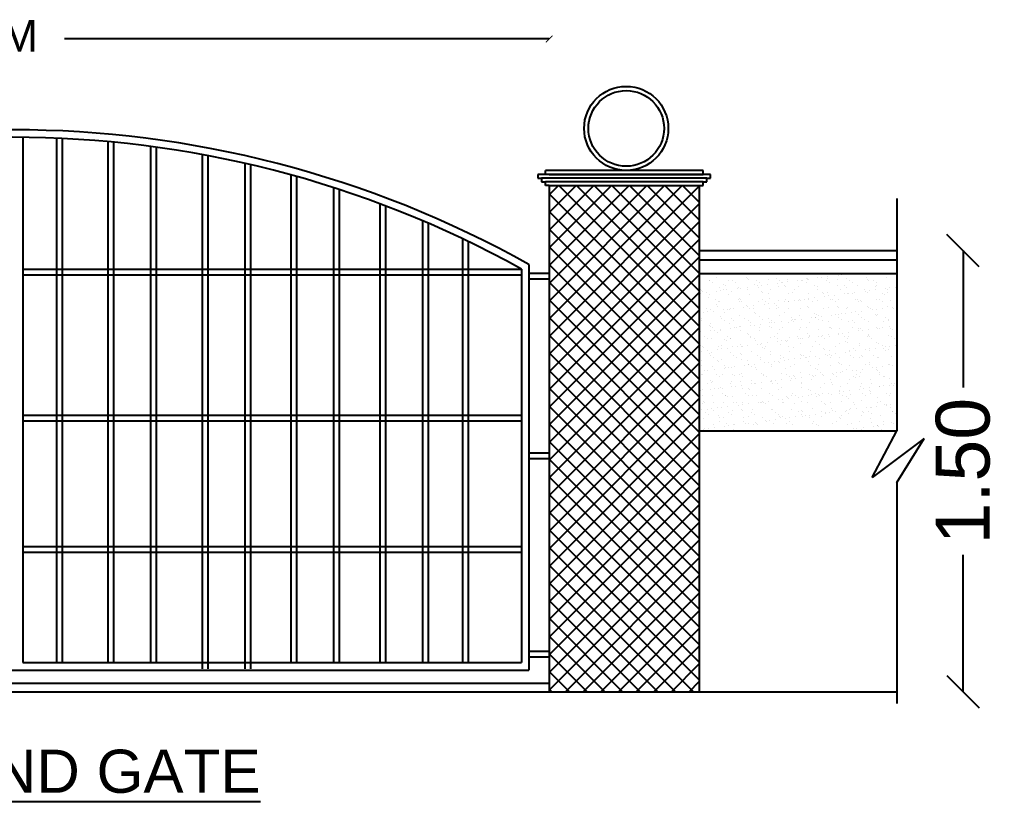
# Model space of a CAD drawing. Header units: metres. Extents: x 729 to 1050, y -308 to -82.
# Drawn here: x 790.2 to 795.65, y -102.95 to -98.6 of the extents above; entities that cross this region are included whole.
import ezdxf

# ---------------------------------------------------------------- set-up
doc = ezdxf.new("R2010")
doc.units = ezdxf.units.M
doc.header["$MEASUREMENT"] = 0
doc.styles.add('ld', font='arial.ttf')
doc.styles.get("Standard").update_dxf_attribs({"font": 'arial.ttf'})
doc.dimstyles.get("Standard").update_dxf_attribs({"dimtxt": 0.3, "dimasz": 0.18, "dimexe": 0.18, "dimexo": 0.0625, "dimgap": 0.09, "dimtad": 0, "dimtoh": 1, "dimzin": 0, "dimdsep": 46, "dimtxsty": 'Standard', "dimblk": 'OBLIQUE', "dimcen": 0.09, "dimse1": 1, "dimse2": 1, "dimclrd": 1, "dimclrt": 3, "dimadec": 0, "dimazin": 0, "dimtfac": 1, "dimtofl": 0, "dimtmove": 0, "dimatfit": 3, "dimfxl": 0, "dimtolj": 1, "dimtzin": 0, "dimarcsym": 0})

# ---------------------------------------------------------------- blocks, each defined once
blk = doc.blocks.new('_Oblique')
at = {"color": 0, "linetype": 'ByBlock', "lineweight": -2}
blk.add_line((-0.5, -0.5), (0.5, 0.5), dxfattribs=at)
blk = doc.blocks.new('*D272')
at = {"color": 1, "lineweight": -2}
for p, q in [((795.4503, -99.8857), (795.4503, -100.648)), ((795.4503, -102.3404), (795.4503, -101.578))]:
    blk.add_line(p, q, dxfattribs=at)
at = {"layer": 'Defpoints', "color": 0}
for p in [(795.0817, -99.8857), (795.4503, -99.8857), (795.0817, -102.3404)]:
    blk.add_point(p, dxfattribs=at)
at = {"color": 1, "lineweight": -2, "xscale": 0.18, "yscale": 0.18, "zscale": 0.18}
for p, rotation in [((795.4503, -99.8857), 90), ((795.4503, -102.3404), 270)]:
    blk.add_blockref('_Oblique', p, dxfattribs=dict(at, rotation=rotation))
at = {"color": 3, "insert": (795.4503, -101.113), "char_height": 0.3, "attachment_point": 5, "rotation": 90}
blk.add_mtext('\\A1;1.50', dxfattribs=at)

msp = doc.modelspace()

# ---------------------------------------------------------------- linework, layer by layer
at = {"lineweight": 25, "ltscale": 60}
msp.add_line((793.1481, -98.7081), (790.4515, -98.7081), dxfattribs=at)
at = {"lineweight": 25, "ltscale": 72}
for p, q in [((790.2195, -99.2556), (790.2195, -102.1782)), ((790.4071, -99.2607), (790.4071, -102.1782)), ((790.4385, -99.2621), (790.4385, -102.1782)), ((790.6931, -99.2797), (790.6931, -102.1782)), ((790.7244, -99.2827), (790.7244, -102.1782)), ((790.9303, -99.3062), (790.9303, -102.1782)), ((790.9616, -99.3105), (790.9616, -102.1782)), ((791.2174, -99.3516), (791.2174, -102.2128)), ((791.2488, -99.3575), (791.2488, -102.2128)), ((791.4546, -99.4003), (791.4546, -102.2128)), ((791.4859, -99.4075), (791.4859, -102.2128)), ((791.7119, -99.4649), (791.7119, -102.1782)), ((791.7432, -99.4736), (791.7432, -102.1782)), ((793.0854, -99.4616), (793.0854, -99.4824)), ((794.0461, -99.4616), (793.0854, -99.4616)), ((794.0043, -99.4407), (793.1272, -99.4407)), ((793.1272, -99.4616), (793.1272, -99.4407)), ((793.1481, -99.4616), (793.1272, -99.4616)), ((793.1481, -99.4616), (793.9834, -99.4616)), ((793.9834, -99.4616), (794.0043, -99.4616)), ((794.0043, -99.4616), (794.0043, -99.4407)), ((794.0461, -99.4824), (794.0461, -99.4616)), ((793.0854, -99.4824), (793.1063, -99.4824)), ((793.1272, -99.4824), (793.1063, -99.4824)), ((793.1063, -99.4824), (793.1063, -99.5033)), ((793.1063, -99.5033), (793.1272, -99.5033)), ((794.0252, -99.4824), (793.1272, -99.4824)), ((794.0043, -99.5033), (793.1272, -99.5033)), ((793.1272, -99.5242), (793.1272, -99.5033)), ((793.1481, -99.5242), (793.1272, -99.5242)), ((793.1481, -99.5242), (793.1481, -102.3404)), ((793.1481, -99.5242), (793.9834, -99.5242)), ((793.1481, -99.5759), (793.1998, -99.5242)), ((793.1481, -99.6744), (793.2983, -99.5242)), ((793.1481, -99.7728), (793.3967, -99.5242)), ((793.1481, -99.8713), (793.4951, -99.5242)), ((793.1481, -99.9697), (793.5936, -99.5242)), ((793.1481, -100.0681), (793.692, -99.5242)), ((793.1481, -100.1666), (793.7905, -99.5242)), ((793.1481, -100.265), (793.8889, -99.5242)), ((793.1481, -100.3635), (793.9834, -99.5282)), ((793.9834, -100.3063), (793.2013, -99.5242)), ((793.9834, -100.2078), (793.2998, -99.5242)), ((793.9834, -100.1094), (793.3982, -99.5242)), ((793.9834, -100.011), (793.4967, -99.5242)), ((793.9834, -99.9125), (793.5951, -99.5242)), ((793.9834, -99.8141), (793.6935, -99.5242)), ((793.9834, -99.7156), (793.792, -99.5242)), ((793.9834, -99.6172), (793.8904, -99.5242)), ((793.9834, -99.5242), (793.9834, -102.3404)), ((793.9834, -99.5242), (794.0043, -99.5242)), ((794.0043, -99.5242), (794.0043, -99.5033)), ((794.0043, -99.5033), (794.0252, -99.5033)), ((794.0252, -99.5033), (794.0252, -99.4824)), ((794.0252, -99.4824), (794.0461, -99.4824)), ((791.949, -99.5356), (791.949, -102.1782)), ((791.9803, -99.5458), (791.9803, -102.1782)), ((793.9834, -100.4047), (793.1481, -99.5694)), ((792.2059, -99.6249), (792.2059, -102.1782)), ((792.2372, -99.6367), (792.2372, -102.1782)), ((793.1481, -100.4619), (793.9834, -99.6266)), ((795.0817, -99.5952), (795.0817, -100.888)), ((793.9834, -100.5032), (793.1481, -99.6679)), ((792.4431, -99.7196), (792.4431, -102.1782)), ((792.4744, -99.733), (792.4744, -102.1782)), ((793.1481, -100.5604), (793.9834, -99.725)), ((793.9834, -100.6016), (793.1481, -99.7663)), ((792.6663, -99.8199), (792.6663, -102.1782)), ((792.6976, -99.8349), (792.6976, -102.1782)), ((793.1481, -100.6588), (793.9834, -99.8235)), ((793.9834, -100.7001), (793.1481, -99.8647)), ((793.9834, -99.8857), (795.0817, -99.8857)), ((793.0358, -99.9641), (793.0358, -102.22)), ((793.1481, -100.7572), (793.9834, -99.9219)), ((793.9834, -100.7985), (793.1481, -99.9632)), ((793.9834, -99.9366), (795.0817, -99.9366)), ((792.9941, -99.991), (790.2195, -99.991)), ((792.9941, -100.0226), (790.2195, -100.0226)), ((792.9941, -99.9886), (792.9941, -102.1782)), ((793.1481, -100.0129), (793.0358, -100.0129)), ((793.1481, -100.8557), (793.9834, -100.0204)), ((793.9834, -100.0129), (795.0817, -100.0129)), ((793.9853, -100.0166), (793.9853, -100.0166)), ((794.7551, -100.0234), (794.7551, -100.0234)), ((794.7768, -100.0205), (794.7768, -100.0205)), ((794.8108, -100.0161), (794.8108, -100.0161)), ((795.0508, -100.0166), (795.0508, -100.0166)), ((793.1481, -100.0444), (793.0358, -100.0444)), ((793.9834, -100.8969), (793.1481, -100.0616)), ((794.0383, -100.0508), (794.0383, -100.0508)), ((794.0393, -100.0524), (794.0393, -100.0524)), ((794.0569, -100.0636), (794.0569, -100.0636)), ((794.077, -100.0345), (794.077, -100.0345)), ((794.1186, -100.0726), (794.1186, -100.0726)), ((794.1451, -100.0513), (794.1451, -100.0513)), ((794.1694, -100.0522), (794.1694, -100.0522)), ((794.187, -100.0634), (794.187, -100.0634)), ((794.2442, -100.0359), (794.2442, -100.0359)), ((794.2518, -100.043), (794.2518, -100.043)), ((794.2579, -100.0472), (794.2579, -100.0472)), ((794.2882, -100.0763), (794.2882, -100.0763)), ((794.2995, -100.0519), (794.2995, -100.0519)), ((794.3171, -100.0631), (794.3171, -100.0631)), ((794.3611, -100.0753), (794.3611, -100.0753)), ((794.3673, -100.0458), (794.3673, -100.0458)), ((794.4137, -100.0396), (794.4137, -100.0396)), ((794.4178, -100.0678), (794.4178, -100.0678)), ((794.4295, -100.0517), (794.4295, -100.0517)), ((794.4396, -100.0649), (794.4396, -100.0649)), ((794.4471, -100.0629), (794.4471, -100.0629)), ((794.4553, -100.0777), (794.4553, -100.0777)), ((794.4735, -100.0605), (794.4735, -100.0605)), ((794.4741, -100.0463), (794.4741, -100.0463)), ((794.5302, -100.053), (794.5302, -100.053)), ((794.552, -100.0501), (794.552, -100.0501)), ((794.5596, -100.0515), (794.5596, -100.0515)), ((794.5772, -100.0627), (794.5772, -100.0627)), ((794.5809, -100.041), (794.5809, -100.041)), ((794.5859, -100.0457), (794.5859, -100.0457)), ((794.5869, -100.0423), (794.5869, -100.0423)), ((794.5886, -100.0481), (794.5886, -100.0481)), ((794.6427, -100.0382), (794.6427, -100.0382)), ((794.6644, -100.0353), (794.6644, -100.0353)), ((794.6896, -100.0512), (794.6896, -100.0512)), ((794.6962, -100.0409), (794.6962, -100.0409)), ((794.6984, -100.0309), (794.6984, -100.0309)), ((794.7073, -100.0624), (794.7073, -100.0624)), ((794.7504, -100.0447), (794.7504, -100.0447)), ((794.8031, -100.0414), (794.8031, -100.0414)), ((794.8197, -100.051), (794.8197, -100.051)), ((794.8373, -100.0622), (794.8373, -100.0622)), ((794.9159, -100.0373), (794.9159, -100.0373)), ((794.9176, -100.0462), (794.9176, -100.0462)), ((794.9253, -100.0532), (794.9253, -100.0532)), ((794.9498, -100.0507), (794.9498, -100.0507)), ((794.9674, -100.062), (794.9674, -100.062)), ((795.0252, -100.0359), (795.0252, -100.0359)), ((795.0798, -100.0505), (795.0798, -100.0505)), ((795.0817, -100.0751), (795.0817, -100.0751)), ((793.1481, -100.9541), (793.9834, -100.1188)), ((793.9899, -100.1241), (793.9899, -100.1241)), ((793.9903, -100.1042), (793.9903, -100.1042)), ((793.993, -100.1092), (793.993, -100.1092)), ((794.0007, -100.1163), (794.0007, -100.1163)), ((794.0238, -100.1197), (794.0238, -100.1197)), ((794.0409, -100.1313), (794.0409, -100.1313)), ((794.0805, -100.1122), (794.0805, -100.1122)), ((794.0948, -100.0899), (794.0948, -100.0899)), ((794.1023, -100.1093), (794.1023, -100.1093)), ((794.1203, -100.104), (794.1203, -100.104)), ((794.1263, -100.0796), (794.1263, -100.0796)), ((794.1362, -100.1049), (794.1362, -100.1049)), ((794.1478, -100.1318), (794.1478, -100.1318)), ((794.1626, -100.1129), (794.1626, -100.1129)), ((794.193, -100.0974), (794.193, -100.0974)), ((794.2041, -100.0885), (794.2041, -100.0885)), ((794.2147, -100.0945), (794.2147, -100.0945)), ((794.2487, -100.0901), (794.2487, -100.0901)), ((794.2504, -100.1038), (794.2504, -100.1038)), ((794.2606, -100.1277), (794.2606, -100.1277)), ((794.3054, -100.0826), (794.3054, -100.0826)), ((794.3109, -100.0891), (794.3109, -100.0891)), ((794.3271, -100.0797), (794.3271, -100.0797)), ((794.3298, -100.1143), (794.3298, -100.1143)), ((794.3375, -100.1214), (794.3375, -100.1214)), ((794.3699, -100.1263), (794.3699, -100.1263)), ((794.3805, -100.1035), (794.3805, -100.1035)), ((794.4237, -100.085), (794.4237, -100.085)), ((794.463, -100.0847), (794.463, -100.0847)), ((794.4767, -100.1268), (794.4767, -100.1268)), ((794.4993, -100.118), (794.4993, -100.118)), ((794.5105, -100.1033), (794.5105, -100.1033)), ((794.5331, -100.0836), (794.5331, -100.0836)), ((794.5895, -100.1228), (794.5895, -100.1228)), ((794.6249, -100.0814), (794.6249, -100.0814)), ((794.6399, -100.0841), (794.6399, -100.0841)), ((794.6406, -100.1031), (794.6406, -100.1031)), ((794.6665, -100.1195), (794.6665, -100.1195)), ((794.6742, -100.1265), (794.6742, -100.1265)), ((794.6989, -100.1214), (794.6989, -100.1214)), ((794.7527, -100.08), (794.7527, -100.08)), ((794.7707, -100.1028), (794.7707, -100.1028)), ((794.792, -100.0828), (794.792, -100.0828)), ((794.7936, -100.1265), (794.7936, -100.1265)), ((794.7997, -100.0899), (794.7997, -100.0899)), ((794.8057, -100.1219), (794.8057, -100.1219)), ((794.8153, -100.1236), (794.8153, -100.1236)), ((794.8361, -100.1232), (794.8361, -100.1232)), ((794.8493, -100.1191), (794.8493, -100.1191)), ((794.862, -100.0786), (794.862, -100.0786)), ((794.9007, -100.1026), (794.9007, -100.1026)), ((794.906, -100.1117), (794.906, -100.1117)), ((794.9185, -100.1178), (794.9185, -100.1178)), ((794.9278, -100.1088), (794.9278, -100.1088)), ((794.9616, -100.0865), (794.9616, -100.0865)), ((794.9617, -100.1043), (794.9617, -100.1043)), ((794.9689, -100.0792), (794.9689, -100.0792)), ((795.0032, -100.1246), (795.0032, -100.1246)), ((795.0109, -100.1317), (795.0109, -100.1317)), ((795.0184, -100.0969), (795.0184, -100.0969)), ((795.0278, -100.1164), (795.0278, -100.1164)), ((795.0308, -100.1024), (795.0308, -100.1024)), ((795.0402, -100.094), (795.0402, -100.094)), ((795.0741, -100.0895), (795.0741, -100.0895)), ((793.9834, -100.9954), (793.1481, -100.1601)), ((793.9846, -100.1745), (793.9846, -100.1745)), ((794.0371, -100.1496), (794.0371, -100.1496)), ((794.0731, -100.157), (794.0731, -100.157)), ((794.0907, -100.1682), (794.0907, -100.1682)), ((794.0974, -100.1704), (794.0974, -100.1704)), ((794.2031, -100.1567), (794.2031, -100.1567)), ((794.2042, -100.151), (794.2042, -100.151)), ((794.2067, -100.169), (794.2067, -100.169)), ((794.2119, -100.1581), (794.2119, -100.1581)), ((794.2207, -100.168), (794.2207, -100.168)), ((794.3136, -100.1695), (794.3136, -100.1695)), ((794.3332, -100.1565), (794.3332, -100.1565)), ((794.3439, -100.1857), (794.3439, -100.1857)), ((794.3508, -100.1677), (794.3508, -100.1677)), ((794.3656, -100.1828), (794.3656, -100.1828)), ((794.3738, -100.1547), (794.3738, -100.1547)), ((794.3996, -100.1783), (794.3996, -100.1783)), ((794.4264, -100.1655), (794.4264, -100.1655)), ((794.4563, -100.1709), (794.4563, -100.1709)), ((794.4633, -100.1563), (794.4633, -100.1563)), ((794.4781, -100.168), (794.4781, -100.168)), ((794.4809, -100.1675), (794.4809, -100.1675)), ((794.512, -100.1635), (794.512, -100.1635)), ((794.5357, -100.1641), (794.5357, -100.1641)), ((794.5409, -100.1561), (794.5409, -100.1561)), ((794.5486, -100.1632), (794.5486, -100.1632)), ((794.5687, -100.1561), (794.5687, -100.1561)), ((794.5905, -100.1532), (794.5905, -100.1532)), ((794.5933, -100.156), (794.5933, -100.156)), ((794.6109, -100.1673), (794.6109, -100.1673)), ((794.6244, -100.1487), (794.6244, -100.1487)), ((794.6425, -100.1646), (794.6425, -100.1646)), ((794.6812, -100.1413), (794.6812, -100.1413)), ((794.7029, -100.1384), (794.7029, -100.1384)), ((794.7105, -100.1598), (794.7105, -100.1598)), ((794.7234, -100.1558), (794.7234, -100.1558)), ((794.7369, -100.1339), (794.7369, -100.1339)), ((794.741, -100.167), (794.741, -100.167)), ((794.7553, -100.1605), (794.7553, -100.1605)), ((794.8534, -100.1556), (794.8534, -100.1556)), ((794.8647, -100.1591), (794.8647, -100.1591)), ((794.8711, -100.1668), (794.8711, -100.1668)), ((794.8776, -100.1613), (794.8776, -100.1613)), ((794.8853, -100.1683), (794.8853, -100.1683)), ((794.9715, -100.1596), (794.9715, -100.1596)), ((794.9835, -100.1553), (794.9835, -100.1553)), ((795.0011, -100.1665), (795.0011, -100.1665)), ((795.0472, -100.165), (795.0472, -100.165)), ((793.1481, -101.0526), (793.9834, -100.2173)), ((794.0066, -100.2301), (794.0066, -100.2301)), ((794.024, -100.2088), (794.024, -100.2088)), ((794.0284, -100.2272), (794.0284, -100.2272)), ((794.0435, -100.2117), (794.0435, -100.2117)), ((794.0623, -100.2227), (794.0623, -100.2227)), ((794.0787, -100.1877), (794.0787, -100.1877)), ((794.0863, -100.1947), (794.0863, -100.1947)), ((794.1191, -100.2153), (794.1191, -100.2153)), ((794.1227, -100.228), (794.1227, -100.228)), ((794.1408, -100.2124), (794.1408, -100.2124)), ((794.1504, -100.2122), (794.1504, -100.2122)), ((794.1541, -100.2086), (794.1541, -100.2086)), ((794.1747, -100.2079), (794.1747, -100.2079)), ((794.2315, -100.2005), (794.2315, -100.2005)), ((794.2482, -100.1914), (794.2482, -100.1914)), ((794.2532, -100.1976), (794.2532, -100.1976)), ((794.2632, -100.2082), (794.2632, -100.2082)), ((794.2841, -100.2084), (794.2841, -100.2084)), ((794.2872, -100.1931), (794.2872, -100.1931)), ((794.2898, -100.2294), (794.2898, -100.2294)), ((794.2975, -100.2365), (794.2975, -100.2365)), ((794.3725, -100.2068), (794.3725, -100.2068)), ((794.4142, -100.2081), (794.4142, -100.2081)), ((794.4154, -100.1928), (794.4154, -100.1928)), ((794.4231, -100.1998), (794.4231, -100.1998)), ((794.4594, -100.2331), (794.4594, -100.2331)), ((794.4794, -100.2073), (794.4794, -100.2073)), ((794.5443, -100.2079), (794.5443, -100.2079)), ((794.5849, -100.1965), (794.5849, -100.1965)), ((794.5922, -100.2032), (794.5922, -100.2032)), ((794.6265, -100.2346), (794.6265, -100.2346)), ((794.6743, -100.2076), (794.6743, -100.2076)), ((794.7015, -100.2018), (794.7015, -100.2018)), ((794.7521, -100.1979), (794.7521, -100.1979)), ((794.758, -100.241), (794.758, -100.241)), ((794.7598, -100.205), (794.7598, -100.205)), ((794.7754, -100.237), (794.7754, -100.237)), ((794.7961, -100.2383), (794.7961, -100.2383)), ((794.8044, -100.2074), (794.8044, -100.2074)), ((794.8083, -100.2023), (794.8083, -100.2023)), ((794.8321, -100.2295), (794.8321, -100.2295)), ((794.8538, -100.2267), (794.8538, -100.2267)), ((794.8673, -100.2396), (794.8673, -100.2396)), ((794.8878, -100.2222), (794.8878, -100.2222)), ((794.9211, -100.1983), (794.9211, -100.1983)), ((794.9217, -100.2016), (794.9217, -100.2016)), ((794.9345, -100.2072), (794.9345, -100.2072)), ((794.9445, -100.2147), (794.9445, -100.2147)), ((794.9632, -100.2397), (794.9632, -100.2397)), ((794.9663, -100.2119), (794.9663, -100.2119)), ((794.9741, -100.2401), (794.9741, -100.2401)), ((795.0002, -100.2074), (795.0002, -100.2074)), ((795.0305, -100.1969), (795.0305, -100.1969)), ((795.0569, -100.1999), (795.0569, -100.1999)), ((795.0645, -100.2069), (795.0645, -100.2069)), ((795.0787, -100.1971), (795.0787, -100.1971)), ((793.9834, -101.0938), (793.1481, -100.2585)), ((793.9872, -100.255), (793.9872, -100.255)), ((793.9943, -100.273), (793.9943, -100.273)), ((793.9971, -100.2647), (793.9971, -100.2647)), ((794.0462, -100.2922), (794.0462, -100.2922)), ((794.1, -100.2509), (794.1, -100.2509)), ((794.1068, -100.2616), (794.1068, -100.2616)), ((794.1244, -100.2728), (794.1244, -100.2728)), ((794.153, -100.2927), (794.153, -100.2927)), ((794.1643, -100.2661), (794.1643, -100.2661)), ((794.172, -100.2732), (794.172, -100.2732)), ((794.2093, -100.2495), (794.2093, -100.2495)), ((794.2369, -100.2613), (794.2369, -100.2613)), ((794.2545, -100.2726), (794.2545, -100.2726)), ((794.2658, -100.2887), (794.2658, -100.2887)), ((794.3162, -100.25), (794.3162, -100.25)), ((794.3338, -100.2698), (794.3338, -100.2698)), ((794.3669, -100.2611), (794.3669, -100.2611)), ((794.3751, -100.2873), (794.3751, -100.2873)), ((794.3824, -100.2887), (794.3824, -100.2887)), ((794.3845, -100.2723), (794.3845, -100.2723)), ((794.4041, -100.2859), (794.4041, -100.2859)), ((794.429, -100.2459), (794.429, -100.2459)), ((794.4381, -100.2814), (794.4381, -100.2814)), ((794.482, -100.2878), (794.482, -100.2878)), ((794.4948, -100.2739), (794.4948, -100.2739)), ((794.497, -100.2609), (794.497, -100.2609)), ((794.501, -100.2712), (794.501, -100.2712)), ((794.5087, -100.2783), (794.5087, -100.2783)), ((794.5146, -100.2721), (794.5146, -100.2721)), ((794.5166, -100.2711), (794.5166, -100.2711)), ((794.5383, -100.2445), (794.5383, -100.2445)), ((794.5505, -100.2666), (794.5505, -100.2666)), ((794.5948, -100.2837), (794.5948, -100.2837)), ((794.6073, -100.2591), (794.6073, -100.2591)), ((794.627, -100.2606), (794.627, -100.2606)), ((794.629, -100.2563), (794.629, -100.2563)), ((794.6342, -100.2416), (794.6342, -100.2416)), ((794.6447, -100.2718), (794.6447, -100.2718)), ((794.6452, -100.2451), (794.6452, -100.2451)), ((794.663, -100.2518), (794.663, -100.2518)), ((794.6705, -100.2749), (794.6705, -100.2749)), ((794.7041, -100.2823), (794.7041, -100.2823)), ((794.7197, -100.2443), (794.7197, -100.2443)), ((794.7414, -100.2415), (794.7414, -100.2415)), ((794.7571, -100.2604), (794.7571, -100.2604)), ((794.7747, -100.2716), (794.7747, -100.2716)), ((794.811, -100.2828), (794.811, -100.2828)), ((794.8377, -100.2764), (794.8377, -100.2764)), ((794.8454, -100.2834), (794.8454, -100.2834)), ((794.8872, -100.2601), (794.8872, -100.2601)), ((794.9048, -100.2714), (794.9048, -100.2714)), ((794.9238, -100.2788), (794.9238, -100.2788)), ((794.9709, -100.2468), (794.9709, -100.2468)), ((795.0073, -100.2801), (795.0073, -100.2801)), ((795.0172, -100.2599), (795.0172, -100.2599)), ((795.0331, -100.2774), (795.0331, -100.2774)), ((795.0348, -100.2711), (795.0348, -100.2711)), ((793.1481, -101.151), (793.9834, -100.3157)), ((793.9884, -100.3406), (793.9884, -100.3406)), ((793.9898, -100.3354), (793.9898, -100.3354)), ((794.0387, -100.3028), (794.0387, -100.3028)), ((794.0451, -100.3331), (794.0451, -100.3331)), ((794.0464, -100.3098), (794.0464, -100.3098)), ((794.0577, -100.3134), (794.0577, -100.3134)), ((794.0669, -100.3303), (794.0669, -100.3303)), ((794.0827, -100.3431), (794.0827, -100.3431)), ((794.1008, -100.3258), (794.1008, -100.3258)), ((794.1027, -100.3314), (794.1027, -100.3314)), ((794.1576, -100.3183), (794.1576, -100.3183)), ((794.1793, -100.3155), (794.1793, -100.3155)), ((794.1878, -100.3132), (794.1878, -100.3132)), ((794.2083, -100.3065), (794.2083, -100.3065)), ((794.212, -100.33), (794.212, -100.33)), ((794.2133, -100.311), (794.2133, -100.311)), ((794.2499, -100.3445), (794.2499, -100.3445)), ((794.27, -100.3035), (794.27, -100.3035)), ((794.2917, -100.3007), (794.2917, -100.3007)), ((794.3179, -100.3129), (794.3179, -100.3129)), ((794.3188, -100.3305), (794.3188, -100.3305)), ((794.3257, -100.2962), (794.3257, -100.2962)), ((794.3754, -100.3079), (794.3754, -100.3079)), ((794.3831, -100.3149), (794.3831, -100.3149)), ((794.4194, -100.3482), (794.4194, -100.3482)), ((794.4316, -100.3264), (794.4316, -100.3264)), ((794.4479, -100.3127), (794.4479, -100.3127)), ((794.5409, -100.325), (794.5409, -100.325)), ((794.545, -100.3116), (794.545, -100.3116)), ((794.578, -100.3125), (794.578, -100.3125)), ((794.5866, -100.3497), (794.5866, -100.3497)), ((794.6478, -100.3255), (794.6478, -100.3255)), ((794.7081, -100.3122), (794.7081, -100.3122)), ((794.7121, -100.313), (794.7121, -100.313)), ((794.7198, -100.3201), (794.7198, -100.3201)), ((794.7582, -100.3474), (794.7582, -100.3474)), ((794.7606, -100.3215), (794.7606, -100.3215)), ((794.7799, -100.3445), (794.7799, -100.3445)), ((794.8139, -100.3401), (794.8139, -100.3401)), ((794.8381, -100.312), (794.8381, -100.312)), ((794.8699, -100.3201), (794.8699, -100.3201)), ((794.8706, -100.3326), (794.8706, -100.3326)), ((794.8817, -100.3167), (794.8817, -100.3167)), ((794.8924, -100.3297), (794.8924, -100.3297)), ((794.9263, -100.3253), (794.9263, -100.3253)), ((794.9682, -100.3118), (794.9682, -100.3118)), ((794.9768, -100.3206), (794.9768, -100.3206)), ((794.983, -100.3178), (794.983, -100.3178)), ((795.0048, -100.3149), (795.0048, -100.3149)), ((795.0387, -100.3105), (795.0387, -100.3105)), ((795.0488, -100.3181), (795.0488, -100.3181)), ((795.0565, -100.3252), (795.0565, -100.3252)), ((793.9834, -101.1923), (793.1481, -100.357)), ((794.0105, -100.3664), (794.0105, -100.3664)), ((794.0281, -100.3776), (794.0281, -100.3776)), ((794.0488, -100.3727), (794.0488, -100.3727)), ((794.1243, -100.3812), (794.1243, -100.3812)), ((794.132, -100.3883), (794.132, -100.3883)), ((794.1405, -100.3662), (794.1405, -100.3662)), ((794.1556, -100.3732), (794.1556, -100.3732)), ((794.1581, -100.3774), (794.1581, -100.3774)), ((794.2576, -100.3516), (794.2576, -100.3516)), ((794.2685, -100.3691), (794.2685, -100.3691)), ((794.2706, -100.3659), (794.2706, -100.3659)), ((794.2882, -100.3771), (794.2882, -100.3771)), ((794.2939, -100.3849), (794.2939, -100.3849)), ((794.3302, -100.4037), (794.3302, -100.4037)), ((794.3642, -100.3993), (794.3642, -100.3993)), ((794.3778, -100.3677), (794.3778, -100.3677)), ((794.4006, -100.3657), (794.4006, -100.3657)), ((794.4183, -100.3769), (794.4183, -100.3769)), ((794.4209, -100.3918), (794.4209, -100.3918)), ((794.4427, -100.3889), (794.4427, -100.3889)), ((794.461, -100.3863), (794.461, -100.3863)), ((794.4687, -100.3934), (794.4687, -100.3934)), ((794.4766, -100.3845), (794.4766, -100.3845)), ((794.4846, -100.3682), (794.4846, -100.3682)), ((794.5307, -100.3654), (794.5307, -100.3654)), ((794.5333, -100.377), (794.5333, -100.377)), ((794.5483, -100.3767), (794.5483, -100.3767)), ((794.5551, -100.3741), (794.5551, -100.3741)), ((794.589, -100.3697), (794.589, -100.3697)), ((794.5943, -100.3567), (794.5943, -100.3567)), ((794.5974, -100.3642), (794.5974, -100.3642)), ((794.6306, -100.39), (794.6306, -100.39)), ((794.6458, -100.3622), (794.6458, -100.3622)), ((794.6608, -100.3652), (794.6608, -100.3652)), ((794.6675, -100.3593), (794.6675, -100.3593)), ((794.6784, -100.3764), (794.6784, -100.3764)), ((794.7015, -100.3549), (794.7015, -100.3549)), ((794.7067, -100.3628), (794.7067, -100.3628)), ((794.7562, -100.3534), (794.7562, -100.3534)), ((794.7632, -100.4019), (794.7632, -100.4019)), ((794.7908, -100.365), (794.7908, -100.365)), ((794.7977, -100.3915), (794.7977, -100.3915)), ((794.8054, -100.3985), (794.8054, -100.3985)), ((794.8085, -100.3762), (794.8085, -100.3762)), ((794.8136, -100.3633), (794.8136, -100.3633)), ((794.8725, -100.4005), (794.8725, -100.4005)), ((794.9209, -100.3647), (794.9209, -100.3647)), ((794.9233, -100.3548), (794.9233, -100.3548)), ((794.9264, -100.3592), (794.9264, -100.3592)), ((794.931, -100.3619), (794.931, -100.3619)), ((794.9385, -100.376), (794.9385, -100.376)), ((794.9673, -100.3952), (794.9673, -100.3952)), ((794.9794, -100.4011), (794.9794, -100.4011)), ((795.0357, -100.3578), (795.0357, -100.3578)), ((795.051, -100.3645), (795.051, -100.3645)), ((795.0686, -100.3757), (795.0686, -100.3757)), ((793.1481, -101.2495), (793.9834, -100.4141)), ((793.9834, -101.2907), (793.1481, -100.4554)), ((793.9925, -100.4159), (793.9925, -100.4159)), ((793.993, -100.4481), (793.993, -100.4481)), ((793.9988, -100.4179), (793.9988, -100.4179)), ((794.0065, -100.4249), (794.0065, -100.4249)), ((794.0269, -100.4437), (794.0269, -100.4437)), ((794.0428, -100.4582), (794.0428, -100.4582)), ((794.0514, -100.4532), (794.0514, -100.4532)), ((794.0836, -100.4362), (794.0836, -100.4362)), ((794.0915, -100.418), (794.0915, -100.418)), ((794.1053, -100.4118), (794.1053, -100.4118)), ((794.1054, -100.4333), (794.1054, -100.4333)), ((794.1393, -100.4289), (794.1393, -100.4289)), ((794.1583, -100.4537), (794.1583, -100.4537)), ((794.1683, -100.4216), (794.1683, -100.4216)), ((794.1961, -100.4214), (794.1961, -100.4214)), ((794.2146, -100.4104), (794.2146, -100.4104)), ((794.2178, -100.4185), (794.2178, -100.4185)), ((794.2215, -100.4178), (794.2215, -100.4178)), ((794.2518, -100.4141), (794.2518, -100.4141)), ((794.2711, -100.4496), (794.2711, -100.4496)), ((794.3085, -100.4066), (794.3085, -100.4066)), ((794.3214, -100.411), (794.3214, -100.411)), ((794.3355, -100.423), (794.3355, -100.423)), ((794.3432, -100.43), (794.3432, -100.43)), ((794.3516, -100.4175), (794.3516, -100.4175)), ((794.3804, -100.4482), (794.3804, -100.4482)), ((794.4343, -100.4069), (794.4343, -100.4069)), ((794.4817, -100.4173), (794.4817, -100.4173)), ((794.4872, -100.4487), (794.4872, -100.4487)), ((794.505, -100.4267), (794.505, -100.4267)), ((794.5436, -100.4055), (794.5436, -100.4055)), ((794.6001, -100.4447), (794.6001, -100.4447)), ((794.6117, -100.4171), (794.6117, -100.4171)), ((794.6504, -100.406), (794.6504, -100.406)), ((794.6722, -100.4281), (794.6722, -100.4281)), ((794.6799, -100.4352), (794.6799, -100.4352)), ((794.7094, -100.4433), (794.7094, -100.4433)), ((794.74, -100.4579), (794.74, -100.4579)), ((794.7418, -100.4168), (794.7418, -100.4168)), ((794.7967, -100.4505), (794.7967, -100.4505)), ((794.8162, -100.4438), (794.8162, -100.4438)), ((794.8184, -100.4476), (794.8184, -100.4476)), ((794.8418, -100.4318), (794.8418, -100.4318)), ((794.8524, -100.4431), (794.8524, -100.4431)), ((794.8719, -100.4166), (794.8719, -100.4166)), ((794.9091, -100.4357), (794.9091, -100.4357)), ((794.929, -100.4397), (794.929, -100.4397)), ((794.9309, -100.4328), (794.9309, -100.4328)), ((794.9648, -100.4283), (794.9648, -100.4283)), ((795.0019, -100.4163), (795.0019, -100.4163)), ((795.0089, -100.4332), (795.0089, -100.4332)), ((795.0166, -100.4403), (795.0166, -100.4403)), ((795.0215, -100.4209), (795.0215, -100.4209)), ((795.0383, -100.4383), (795.0383, -100.4383)), ((795.0433, -100.418), (795.0433, -100.418)), ((795.0772, -100.4135), (795.0772, -100.4135)), ((793.1481, -101.3479), (793.9834, -100.5126)), ((793.9951, -100.4964), (793.9951, -100.4964)), ((794.0442, -100.471), (794.0442, -100.471)), ((794.0618, -100.4822), (794.0618, -100.4822)), ((794.0844, -100.4963), (794.0844, -100.4963)), ((794.0921, -100.5034), (794.0921, -100.5034)), ((794.1079, -100.4923), (794.1079, -100.4923)), ((794.1743, -100.4707), (794.1743, -100.4707)), ((794.1919, -100.482), (794.1919, -100.482)), ((794.2099, -100.4596), (794.2099, -100.4596)), ((794.2172, -100.4909), (794.2172, -100.4909)), ((794.2176, -100.4667), (794.2176, -100.4667)), ((794.2539, -100.5), (794.2539, -100.5)), ((794.3043, -100.4705), (794.3043, -100.4705)), ((794.3219, -100.4817), (794.3219, -100.4817)), ((794.3241, -100.4914), (794.3241, -100.4914)), ((794.347, -100.5097), (794.347, -100.5097)), ((794.3687, -100.5068), (794.3687, -100.5068)), ((794.3795, -100.4633), (794.3795, -100.4633)), ((794.4027, -100.5023), (794.4027, -100.5023)), ((794.4211, -100.5014), (794.4211, -100.5014)), ((794.4288, -100.5085), (794.4288, -100.5085)), ((794.4344, -100.4703), (794.4344, -100.4703)), ((794.4369, -100.4874), (794.4369, -100.4874)), ((794.452, -100.4815), (794.452, -100.4815)), ((794.4594, -100.4949), (794.4594, -100.4949)), ((794.4812, -100.492), (794.4812, -100.492)), ((794.5151, -100.4875), (794.5151, -100.4875)), ((794.5462, -100.486), (794.5462, -100.486)), ((794.5466, -100.4648), (794.5466, -100.4648)), ((794.5543, -100.4718), (794.5543, -100.4718)), ((794.5644, -100.47), (794.5644, -100.47)), ((794.5718, -100.4801), (794.5718, -100.4801)), ((794.5821, -100.4812), (794.5821, -100.4812)), ((794.5907, -100.5051), (794.5907, -100.5051)), ((794.5936, -100.4772), (794.5936, -100.4772)), ((794.6275, -100.4727), (794.6275, -100.4727)), ((794.653, -100.4865), (794.653, -100.4865)), ((794.6843, -100.4653), (794.6843, -100.4653)), ((794.6945, -100.4698), (794.6945, -100.4698)), ((794.706, -100.4624), (794.706, -100.4624)), ((794.7121, -100.481), (794.7121, -100.481)), ((794.7162, -100.4685), (794.7162, -100.4685)), ((794.7578, -100.5066), (794.7578, -100.5066)), ((794.7659, -100.4824), (794.7659, -100.4824)), ((794.8246, -100.4696), (794.8246, -100.4696)), ((794.8422, -100.4808), (794.8422, -100.4808)), ((794.8752, -100.481), (794.8752, -100.481)), ((794.8833, -100.4699), (794.8833, -100.4699)), ((794.891, -100.477), (794.891, -100.477)), ((794.9274, -100.5102), (794.9274, -100.5102)), ((794.9546, -100.4693), (794.9546, -100.4693)), ((794.9722, -100.4805), (794.9722, -100.4805)), ((794.982, -100.4815), (794.982, -100.4815)), ((795.0529, -100.4736), (795.0529, -100.4736)), ((793.9834, -101.3892), (793.1481, -100.5538)), ((793.9951, -100.5228), (793.9951, -100.5228)), ((794.0097, -100.5541), (794.0097, -100.5541)), ((794.0315, -100.5512), (794.0315, -100.5512)), ((794.0541, -100.5336), (794.0541, -100.5336)), ((794.0654, -100.5467), (794.0654, -100.5467)), ((794.1222, -100.5393), (794.1222, -100.5393)), ((794.1252, -100.5226), (794.1252, -100.5226)), ((794.1284, -100.5366), (794.1284, -100.5366)), ((794.1439, -100.5364), (794.1439, -100.5364)), ((794.1609, -100.5341), (794.1609, -100.5341)), ((794.1778, -100.5319), (794.1778, -100.5319)), ((794.2346, -100.5245), (794.2346, -100.5245)), ((794.2553, -100.5224), (794.2553, -100.5224)), ((794.2563, -100.5216), (794.2563, -100.5216)), ((794.2737, -100.5301), (794.2737, -100.5301)), ((794.2903, -100.5171), (794.2903, -100.5171)), ((794.2955, -100.5381), (794.2955, -100.5381)), ((794.3032, -100.5451), (794.3032, -100.5451)), ((794.383, -100.5287), (794.383, -100.5287)), ((794.3853, -100.5221), (794.3853, -100.5221)), ((794.4395, -100.5678), (794.4395, -100.5678)), ((794.4651, -100.5418), (794.4651, -100.5418)), ((794.4899, -100.5292), (794.4899, -100.5292)), ((794.5154, -100.5219), (794.5154, -100.5219)), ((794.5488, -100.5664), (794.5488, -100.5664)), ((794.6027, -100.5251), (794.6027, -100.5251)), ((794.6322, -100.5432), (794.6322, -100.5432)), ((794.6399, -100.5503), (794.6399, -100.5503)), ((794.6455, -100.5216), (794.6455, -100.5216)), ((794.6557, -100.567), (794.6557, -100.567)), ((794.712, -100.5237), (794.712, -100.5237)), ((794.7445, -100.5655), (794.7445, -100.5655)), ((794.7655, -100.5136), (794.7655, -100.5136)), ((794.7685, -100.5629), (794.7685, -100.5629)), ((794.7755, -100.5214), (794.7755, -100.5214)), ((794.7785, -100.561), (794.7785, -100.561)), ((794.8018, -100.5469), (794.8018, -100.5469)), ((794.8188, -100.5242), (794.8188, -100.5242)), ((794.8352, -100.5535), (794.8352, -100.5535)), ((794.8569, -100.5507), (794.8569, -100.5507)), ((794.8778, -100.5615), (794.8778, -100.5615)), ((794.8909, -100.5462), (794.8909, -100.5462)), ((794.9056, -100.5212), (794.9056, -100.5212)), ((794.9317, -100.5202), (794.9317, -100.5202)), ((794.9476, -100.5387), (794.9476, -100.5387)), ((794.9689, -100.5483), (794.9689, -100.5483)), ((794.9694, -100.5359), (794.9694, -100.5359)), ((794.9766, -100.5554), (794.9766, -100.5554)), ((794.9846, -100.562), (794.9846, -100.562)), ((795.0033, -100.5314), (795.0033, -100.5314)), ((795.0357, -100.5209), (795.0357, -100.5209)), ((795.041, -100.5188), (795.041, -100.5188)), ((795.06, -100.5239), (795.06, -100.5239)), ((793.1481, -101.4463), (793.9834, -100.611)), ((793.9977, -100.5768), (793.9977, -100.5768)), ((794.0028, -100.5733), (794.0028, -100.5733)), ((794.0444, -100.6114), (794.0444, -100.6114)), ((794.0521, -100.6185), (794.0521, -100.6185)), ((794.0567, -100.6141), (794.0567, -100.6141)), ((794.0779, -100.5756), (794.0779, -100.5756)), ((794.0955, -100.5868), (794.0955, -100.5868)), ((794.1105, -100.5728), (794.1105, -100.5728)), ((794.1635, -100.6146), (794.1635, -100.6146)), ((794.17, -100.5747), (794.17, -100.5747)), ((794.1777, -100.5818), (794.1777, -100.5818)), ((794.208, -100.5753), (794.208, -100.5753)), ((794.214, -100.6151), (794.214, -100.6151)), ((794.2199, -100.5714), (794.2199, -100.5714)), ((794.2256, -100.5865), (794.2256, -100.5865)), ((794.2763, -100.6106), (794.2763, -100.6106)), ((794.3267, -100.5719), (794.3267, -100.5719)), ((794.3288, -100.6202), (794.3288, -100.6202)), ((794.338, -100.5751), (794.338, -100.5751)), ((794.3395, -100.5784), (794.3395, -100.5784)), ((794.3557, -100.5863), (794.3557, -100.5863)), ((794.3811, -100.6165), (794.3811, -100.6165)), ((794.3855, -100.6127), (794.3855, -100.6127)), ((794.3857, -100.6092), (794.3857, -100.6092)), ((794.4072, -100.6099), (794.4072, -100.6099)), ((794.4412, -100.6054), (794.4412, -100.6054)), ((794.4681, -100.5748), (794.4681, -100.5748)), ((794.4857, -100.5861), (794.4857, -100.5861)), ((794.4925, -100.6097), (794.4925, -100.6097)), ((794.4979, -100.5979), (794.4979, -100.5979)), ((794.5067, -100.5799), (794.5067, -100.5799)), ((794.5144, -100.5869), (794.5144, -100.5869)), ((794.5197, -100.5951), (794.5197, -100.5951)), ((794.5507, -100.6202), (794.5507, -100.6202)), ((794.5536, -100.5906), (794.5536, -100.5906)), ((794.5982, -100.5746), (794.5982, -100.5746)), ((794.6053, -100.6056), (794.6053, -100.6056)), ((794.6104, -100.5831), (794.6104, -100.5831)), ((794.6158, -100.5858), (794.6158, -100.5858)), ((794.6321, -100.5803), (794.6321, -100.5803)), ((794.6661, -100.5758), (794.6661, -100.5758)), ((794.6763, -100.5836), (794.6763, -100.5836)), ((794.7146, -100.6042), (794.7146, -100.6042)), ((794.7178, -100.6217), (794.7178, -100.6217)), ((794.7228, -100.5683), (794.7228, -100.5683)), ((794.7282, -100.5744), (794.7282, -100.5744)), ((794.7459, -100.5856), (794.7459, -100.5856)), ((794.8215, -100.6047), (794.8215, -100.6047)), ((794.8434, -100.585), (794.8434, -100.585)), ((794.8511, -100.5921), (794.8511, -100.5921)), ((794.8583, -100.5741), (794.8583, -100.5741)), ((794.8759, -100.5854), (794.8759, -100.5854)), ((794.9343, -100.6007), (794.9343, -100.6007)), ((794.9884, -100.5739), (794.9884, -100.5739)), ((795.006, -100.5851), (795.006, -100.5851)), ((795.013, -100.5887), (795.013, -100.5887)), ((795.0436, -100.5993), (795.0436, -100.5993)), ((793.9834, -101.4876), (793.1481, -100.6523)), ((793.9915, -100.6646), (793.9915, -100.6646)), ((794.0004, -100.6573), (794.0004, -100.6573)), ((794.0289, -100.6274), (794.0289, -100.6274)), ((794.0482, -100.6571), (794.0482, -100.6571)), ((794.07, -100.6543), (794.07, -100.6543)), ((794.0884, -100.6517), (794.0884, -100.6517)), ((794.1039, -100.6498), (794.1039, -100.6498)), ((794.1132, -100.6533), (794.1132, -100.6533)), ((794.1589, -100.6272), (794.1589, -100.6272)), ((794.1607, -100.6423), (794.1607, -100.6423)), ((794.1824, -100.6395), (794.1824, -100.6395)), ((794.2164, -100.635), (794.2164, -100.635)), ((794.2225, -100.6519), (794.2225, -100.6519)), ((794.2556, -100.6532), (794.2556, -100.6532)), ((794.2633, -100.6602), (794.2633, -100.6602)), ((794.2731, -100.6275), (794.2731, -100.6275)), ((794.289, -100.6269), (794.289, -100.6269)), ((794.2948, -100.6247), (794.2948, -100.6247)), ((794.3293, -100.6524), (794.3293, -100.6524)), ((794.3888, -100.6236), (794.3888, -100.6236)), ((794.4191, -100.6267), (794.4191, -100.6267)), ((794.4252, -100.6569), (794.4252, -100.6569)), ((794.4421, -100.6483), (794.4421, -100.6483)), ((794.5491, -100.6265), (794.5491, -100.6265)), ((794.5515, -100.6469), (794.5515, -100.6469)), ((794.5923, -100.6583), (794.5923, -100.6583)), ((794.6, -100.6654), (794.6, -100.6654)), ((794.6583, -100.6474), (794.6583, -100.6474)), ((794.6792, -100.6262), (794.6792, -100.6262)), ((794.7255, -100.6287), (794.7255, -100.6287)), ((794.7613, -100.6714), (794.7613, -100.6714)), ((794.7619, -100.662), (794.7619, -100.662)), ((794.7711, -100.6434), (794.7711, -100.6434)), ((794.783, -100.6685), (794.783, -100.6685)), ((794.8093, -100.626), (794.8093, -100.626)), ((794.817, -100.6641), (794.817, -100.6641)), ((794.8737, -100.6566), (794.8737, -100.6566)), ((794.8804, -100.642), (794.8804, -100.642)), ((794.8874, -100.6253), (794.8874, -100.6253)), ((794.8954, -100.6537), (794.8954, -100.6537)), ((794.929, -100.6634), (794.929, -100.6634)), ((794.9294, -100.6493), (794.9294, -100.6493)), ((794.9367, -100.6705), (794.9367, -100.6705)), ((794.9393, -100.6258), (794.9393, -100.6258)), ((794.9861, -100.6418), (794.9861, -100.6418)), ((794.9873, -100.6425), (794.9873, -100.6425)), ((795.0079, -100.6389), (795.0079, -100.6389)), ((795.0418, -100.6345), (795.0418, -100.6345)), ((795.0545, -100.6268), (795.0545, -100.6268)), ((795.0622, -100.6338), (795.0622, -100.6338)), ((795.0694, -100.6255), (795.0694, -100.6255)), ((793.1481, -101.5448), (793.9834, -100.7095)), ((793.9992, -100.6916), (793.9992, -100.6916)), ((794.0045, -100.7265), (794.0045, -100.7265)), ((794.0593, -100.6946), (794.0593, -100.6946)), ((794.1117, -100.6801), (794.1117, -100.6801)), ((794.1293, -100.6914), (794.1293, -100.6914)), ((794.13, -100.6898), (794.13, -100.6898)), ((794.1377, -100.6969), (794.1377, -100.6969)), ((794.1662, -100.6951), (794.1662, -100.6951)), ((794.174, -100.7302), (794.174, -100.7302)), ((794.2417, -100.6799), (794.2417, -100.6799)), ((794.2593, -100.6911), (794.2593, -100.6911)), ((794.279, -100.691), (794.279, -100.691)), ((794.2996, -100.6935), (794.2996, -100.6935)), ((794.3116, -100.7306), (794.3116, -100.7306)), ((794.3333, -100.7277), (794.3333, -100.7277)), ((794.3673, -100.7233), (794.3673, -100.7233)), ((794.3718, -100.6797), (794.3718, -100.6797)), ((794.3883, -100.6896), (794.3883, -100.6896)), ((794.3894, -100.6909), (794.3894, -100.6909)), ((794.424, -100.7158), (794.424, -100.7158)), ((794.4448, -100.7288), (794.4448, -100.7288)), ((794.4458, -100.7129), (794.4458, -100.7129)), ((794.4528, -100.7313), (794.4528, -100.7313)), ((794.4667, -100.695), (794.4667, -100.695)), ((794.4744, -100.702), (794.4744, -100.702)), ((794.4797, -100.7085), (794.4797, -100.7085)), ((794.4951, -100.6901), (794.4951, -100.6901)), ((794.5018, -100.6794), (794.5018, -100.6794)), ((794.5195, -100.6907), (794.5195, -100.6907)), ((794.5364, -100.701), (794.5364, -100.701)), ((794.5541, -100.7274), (794.5541, -100.7274)), ((794.5582, -100.6981), (794.5582, -100.6981)), ((794.5829, -100.731), (794.5829, -100.731)), ((794.5921, -100.6937), (794.5921, -100.6937)), ((794.6079, -100.6861), (794.6079, -100.6861)), ((794.6319, -100.6792), (794.6319, -100.6792)), ((794.6363, -100.6987), (794.6363, -100.6987)), ((794.6489, -100.6862), (794.6489, -100.6862)), ((794.6495, -100.6904), (794.6495, -100.6904)), ((794.6609, -100.7279), (794.6609, -100.7279)), ((794.6706, -100.6833), (794.6706, -100.6833)), ((794.7046, -100.6789), (794.7046, -100.6789)), ((794.7129, -100.7308), (794.7129, -100.7308)), ((794.7173, -100.6847), (794.7173, -100.6847)), ((794.762, -100.679), (794.762, -100.679)), ((794.7737, -100.7238), (794.7737, -100.7238)), ((794.7796, -100.6902), (794.7796, -100.6902)), ((794.8034, -100.7001), (794.8034, -100.7001)), ((794.8111, -100.7072), (794.8111, -100.7072)), ((794.8241, -100.6852), (794.8241, -100.6852)), ((794.843, -100.7306), (794.843, -100.7306)), ((794.8831, -100.7224), (794.8831, -100.7224)), ((794.892, -100.6787), (794.892, -100.6787)), ((794.9096, -100.6899), (794.9096, -100.6899)), ((794.9369, -100.6811), (794.9369, -100.6811)), ((794.973, -100.7038), (794.973, -100.7038)), ((794.9731, -100.7303), (794.9731, -100.7303)), ((794.9899, -100.723), (794.9899, -100.723)), ((795.0221, -100.6785), (795.0221, -100.6785)), ((795.0397, -100.6897), (795.0397, -100.6897)), ((795.0462, -100.6797), (795.0462, -100.6797)), ((793.9834, -101.586), (793.1481, -100.7507)), ((793.9961, -100.7721), (793.9961, -100.7721)), ((794.003, -100.7378), (794.003, -100.7378)), ((794.0122, -100.7336), (794.0122, -100.7336)), ((794.0153, -100.785), (794.0153, -100.785)), ((794.03, -100.7677), (794.03, -100.7677)), ((794.0485, -100.7668), (794.0485, -100.7668)), ((794.062, -100.7751), (794.062, -100.7751)), ((794.0626, -100.732), (794.0626, -100.732)), ((794.0867, -100.7602), (794.0867, -100.7602)), ((794.1085, -100.7573), (794.1085, -100.7573)), ((794.1158, -100.7337), (794.1158, -100.7337)), ((794.1424, -100.7529), (794.1424, -100.7529)), ((794.1454, -100.7847), (794.1454, -100.7847)), ((794.1688, -100.7756), (794.1688, -100.7756)), ((794.1927, -100.7318), (794.1927, -100.7318)), ((794.1992, -100.7454), (794.1992, -100.7454)), ((794.2156, -100.7683), (794.2156, -100.7683)), ((794.2209, -100.7425), (794.2209, -100.7425)), ((794.2233, -100.7753), (794.2233, -100.7753)), ((794.2251, -100.7323), (794.2251, -100.7323)), ((794.2549, -100.7381), (794.2549, -100.7381)), ((794.2754, -100.7845), (794.2754, -100.7845)), ((794.2816, -100.7715), (794.2816, -100.7715)), ((794.3227, -100.7315), (794.3227, -100.7315)), ((794.332, -100.7329), (794.332, -100.7329)), ((794.3412, -100.7316), (794.3412, -100.7316)), ((794.3489, -100.7387), (794.3489, -100.7387)), ((794.3852, -100.772), (794.3852, -100.772)), ((794.3909, -100.7701), (794.3909, -100.7701)), ((794.4055, -100.7843), (794.4055, -100.7843)), ((794.4978, -100.7706), (794.4978, -100.7706)), ((794.5108, -100.7353), (794.5108, -100.7353)), ((794.5356, -100.784), (794.5356, -100.784)), ((794.5523, -100.7734), (794.5523, -100.7734)), ((794.56, -100.7805), (794.56, -100.7805)), ((794.6106, -100.7666), (794.6106, -100.7666)), ((794.6656, -100.7838), (794.6656, -100.7838)), ((794.6779, -100.7368), (794.6779, -100.7368)), ((794.6856, -100.7438), (794.6856, -100.7438)), ((794.7199, -100.7652), (794.7199, -100.7652)), ((794.7219, -100.7771), (794.7219, -100.7771)), ((794.7431, -100.7819), (794.7431, -100.7819)), ((794.7957, -100.7835), (794.7957, -100.7835)), ((794.7998, -100.7745), (794.7998, -100.7745)), ((794.8215, -100.7716), (794.8215, -100.7716)), ((794.8267, -100.7657), (794.8267, -100.7657)), ((794.8475, -100.7404), (794.8475, -100.7404)), ((794.8555, -100.7671), (794.8555, -100.7671)), ((794.889, -100.7785), (794.889, -100.7785)), ((794.8967, -100.7856), (794.8967, -100.7856)), ((794.9122, -100.7597), (794.9122, -100.7597)), ((794.9258, -100.7833), (794.9258, -100.7833)), ((794.934, -100.7568), (794.934, -100.7568)), ((794.9395, -100.7616), (794.9395, -100.7616)), ((794.9679, -100.7523), (794.9679, -100.7523)), ((795.0146, -100.7419), (795.0146, -100.7419)), ((795.0223, -100.7489), (795.0223, -100.7489)), ((795.0246, -100.7449), (795.0246, -100.7449)), ((795.0464, -100.742), (795.0464, -100.742)), ((795.0489, -100.7602), (795.0489, -100.7602)), ((795.0558, -100.7831), (795.0558, -100.7831)), ((795.0586, -100.7822), (795.0586, -100.7822)), ((795.0803, -100.7375), (795.0803, -100.7375)), ((792.9941, -100.8039), (790.2195, -100.8039)), ((792.9941, -100.8354), (790.2195, -100.8354)), ((793.1481, -101.6432), (793.9834, -100.8079)), ((794.0056, -100.8183), (794.0056, -100.8183)), ((794.0329, -100.7962), (794.0329, -100.7962)), ((794.0901, -100.8049), (794.0901, -100.8049)), ((794.0963, -100.8366), (794.0963, -100.8366)), ((794.0978, -100.812), (794.0978, -100.812)), ((794.1184, -100.8142), (794.1184, -100.8142)), ((794.163, -100.7959), (794.163, -100.7959)), ((794.2264, -100.8363), (794.2264, -100.8363)), ((794.2278, -100.8128), (794.2278, -100.8128)), ((794.2596, -100.8086), (794.2596, -100.8086)), ((794.2931, -100.7957), (794.2931, -100.7957)), ((794.3346, -100.8133), (794.3346, -100.8133)), ((794.3501, -100.8337), (794.3501, -100.8337)), ((794.3565, -100.8361), (794.3565, -100.8361)), ((794.3718, -100.8308), (794.3718, -100.8308)), ((794.4058, -100.8263), (794.4058, -100.8263)), ((794.4231, -100.7955), (794.4231, -100.7955)), ((794.4268, -100.8101), (794.4268, -100.8101)), ((794.4345, -100.8171), (794.4345, -100.8171)), ((794.4474, -100.8093), (794.4474, -100.8093)), ((794.4625, -100.8189), (794.4625, -100.8189)), ((794.4843, -100.816), (794.4843, -100.816)), ((794.4865, -100.8359), (794.4865, -100.8359)), ((794.5182, -100.8115), (794.5182, -100.8115)), ((794.5532, -100.7952), (794.5532, -100.7952)), ((794.5567, -100.8079), (794.5567, -100.8079)), ((794.5749, -100.8041), (794.5749, -100.8041)), ((794.5964, -100.8138), (794.5964, -100.8138)), ((794.5967, -100.8012), (794.5967, -100.8012)), ((794.6166, -100.8356), (794.6166, -100.8356)), ((794.6306, -100.7967), (794.6306, -100.7967)), ((794.6636, -100.8084), (794.6636, -100.8084)), ((794.6832, -100.795), (794.6832, -100.795)), ((794.6874, -100.7893), (794.6874, -100.7893)), ((794.7091, -100.7864), (794.7091, -100.7864)), ((794.7467, -100.8354), (794.7467, -100.8354)), ((794.7635, -100.8152), (794.7635, -100.8152)), ((794.7712, -100.8222), (794.7712, -100.8222)), ((794.7764, -100.8043), (794.7764, -100.8043)), ((794.8133, -100.7948), (794.8133, -100.7948)), ((794.8767, -100.8352), (794.8767, -100.8352)), ((794.8857, -100.8029), (794.8857, -100.8029)), ((794.9331, -100.8189), (794.9331, -100.8189)), ((794.9434, -100.7945), (794.9434, -100.7945)), ((794.9925, -100.8034), (794.9925, -100.8034)), ((795.0068, -100.8349), (795.0068, -100.8349)), ((795.0734, -100.7943), (795.0734, -100.7943)), ((793.9834, -101.6845), (793.1481, -100.8492)), ((793.9834, -100.888), (795.0817, -100.888)), ((794.0085, -100.8819), (794.0085, -100.8819)), ((794.0128, -100.8781), (794.0128, -100.8781)), ((794.0346, -100.8752), (794.0346, -100.8752)), ((794.0646, -100.8555), (794.0646, -100.8555)), ((794.0685, -100.8707), (794.0685, -100.8707)), ((794.1253, -100.8633), (794.1253, -100.8633)), ((794.1341, -100.8453), (794.1341, -100.8453)), ((794.147, -100.8604), (794.147, -100.8604)), ((794.1714, -100.856), (794.1714, -100.856)), ((794.1757, -100.8834), (794.1757, -100.8834)), ((794.1809, -100.8559), (794.1809, -100.8559)), ((794.2377, -100.8485), (794.2377, -100.8485)), ((794.2594, -100.8456), (794.2594, -100.8456)), ((794.2842, -100.852), (794.2842, -100.852)), ((794.2934, -100.8411), (794.2934, -100.8411)), ((794.3012, -100.8467), (794.3012, -100.8467)), ((794.3089, -100.8538), (794.3089, -100.8538)), ((794.3453, -100.8871), (794.3453, -100.8871)), ((794.3936, -100.8506), (794.3936, -100.8506)), ((794.4708, -100.8504), (794.4708, -100.8504)), ((794.5004, -100.8511), (794.5004, -100.8511)), ((794.6132, -100.847), (794.6132, -100.847)), ((794.6379, -100.8519), (794.6379, -100.8519)), ((794.6456, -100.8589), (794.6456, -100.8589)), ((794.7225, -100.8456), (794.7225, -100.8456)), ((794.779, -100.8848), (794.779, -100.8848)), ((794.7816, -100.885), (794.7816, -100.885)), ((794.8075, -100.8555), (794.8075, -100.8555)), ((794.8294, -100.8461), (794.8294, -100.8461)), ((794.8383, -100.8775), (794.8383, -100.8775)), ((794.86, -100.8747), (794.86, -100.8747)), ((794.8883, -100.8834), (794.8883, -100.8834)), ((794.894, -100.8702), (794.894, -100.8702)), ((794.9422, -100.8421), (794.9422, -100.8421)), ((794.9455, -101.148), (795.0817, -100.888)), ((794.9507, -100.8627), (794.9507, -100.8627)), ((794.9595, -100.8879), (794.9595, -100.8879)), ((794.9725, -100.8599), (794.9725, -100.8599)), ((794.9746, -100.857), (794.9746, -100.857)), ((794.9823, -100.864), (794.9823, -100.864)), ((794.9952, -100.8839), (794.9952, -100.8839)), ((795.0064, -100.8554), (795.0064, -100.8554)), ((795.0515, -100.8407), (795.0515, -100.8407)), ((795.0631, -100.8479), (795.0631, -100.8479)), ((793.1481, -101.7417), (793.9834, -100.9064)), ((793.9834, -101.7829), (793.1481, -100.9476)), ((795.2346, -100.9313), (794.9455, -101.148)), ((795.0817, -101.1758), (795.2346, -100.9313)), ((793.1481, -101.0126), (793.0358, -101.0126)), ((793.1481, -101.0442), (793.0358, -101.0442)), ((793.1481, -101.8401), (793.9834, -101.0048)), ((793.9834, -101.8814), (793.1481, -101.0461)), ((793.1481, -101.9385), (793.9834, -101.1032)), ((793.9834, -101.9798), (793.1481, -101.1445)), ((793.1481, -102.037), (793.9834, -101.2017)), ((795.0817, -101.1758), (795.0817, -102.4065)), ((793.9834, -102.0783), (793.1481, -101.2429)), ((793.1481, -102.1354), (793.9834, -101.3001)), ((793.9834, -102.1767), (793.1481, -101.3414)), ((793.1481, -102.2339), (793.9834, -101.3986)), ((793.9834, -102.2751), (793.1481, -101.4398)), ((792.9941, -101.5341), (790.2195, -101.5341)), ((793.1481, -102.3323), (793.9834, -101.497)), ((793.9503, -102.3404), (793.1481, -101.5383)), ((792.9941, -101.5656), (790.2195, -101.5656)), ((793.2384, -102.3404), (793.9834, -101.5954)), ((793.8518, -102.3404), (793.1481, -101.6367)), ((793.3369, -102.3404), (793.9834, -101.6939)), ((793.7534, -102.3404), (793.1481, -101.7352)), ((793.4353, -102.3404), (793.9834, -101.7923)), ((793.6549, -102.3404), (793.1481, -101.8336)), ((793.5337, -102.3404), (793.9834, -101.8908)), ((793.5565, -102.3404), (793.1481, -101.932)), ((793.458, -102.3404), (793.1481, -102.0305)), ((793.6322, -102.3404), (793.9834, -101.9892)), ((793.7306, -102.3404), (793.9834, -102.0877)), ((793.1481, -102.116), (793.0358, -102.116)), ((793.3596, -102.3404), (793.1481, -102.1289)), ((790.2195, -102.1782), (792.9941, -102.1782)), ((793.1481, -102.1475), (793.0358, -102.1475)), ((793.8291, -102.3404), (793.9834, -102.1861)), ((787.2918, -102.22), (793.0358, -102.22)), ((793.2612, -102.3404), (793.1481, -102.2274)), ((787.1796, -102.292), (793.1481, -102.292)), ((793.9275, -102.3404), (793.9834, -102.2845)), ((785.246, -102.3404), (795.0817, -102.3404)), ((793.1627, -102.3404), (793.1481, -102.3258))]:
    msp.add_line(p, q, dxfattribs=at)
at = {"color": 0, "linetype": 'ByBlock', "lineweight": 25, "const_width": 0.00559}
msp.add_lwpolyline([(793.1295, -98.7267), (793.1667, -98.6894)], dxfattribs=at)
at = {"lineweight": 25, "ltscale": 72}
for radius in [0.2341, 0.2105]:
    msp.add_circle((793.5767, -99.206), radius, dxfattribs=at)
for radius, start, end in [(5.8727, 60.72206, 119.27794), (5.8309, 60.96218, 119.03782)]:
    msp.add_arc((790.1638, -105.0865), radius, start, end, dxfattribs=at)

# ---------------------------------------------------------------- texts
at = {"lineweight": 25, "style": 'ld'}
msp.add_text('3M', height=0.17687, dxfattribs=at).set_placement((789.9612, -98.7799))
at = {"color": 3}
msp.add_text('%%UCOMPOUND GATE', height=0.24, dxfattribs=at).set_placement((788.5445, -102.903))

# ---------------------------------------------------------------- dimensions: what is measured, and where the dimension line sits
at = {"color": 0}
dim = msp.add_linear_dim(base=(795.4503, -99.8857), p1=(795.0817, -102.3404), p2=(795.0817, -99.8857), angle=90, text='1.50', dimstyle='Standard', dxfattribs=at)
dim.commit()
dim.dimension.update_dxf_attribs({"geometry": '*D272', "text_midpoint": (795.4503, -101.113)})

doc.saveas('drawing.dxf')
